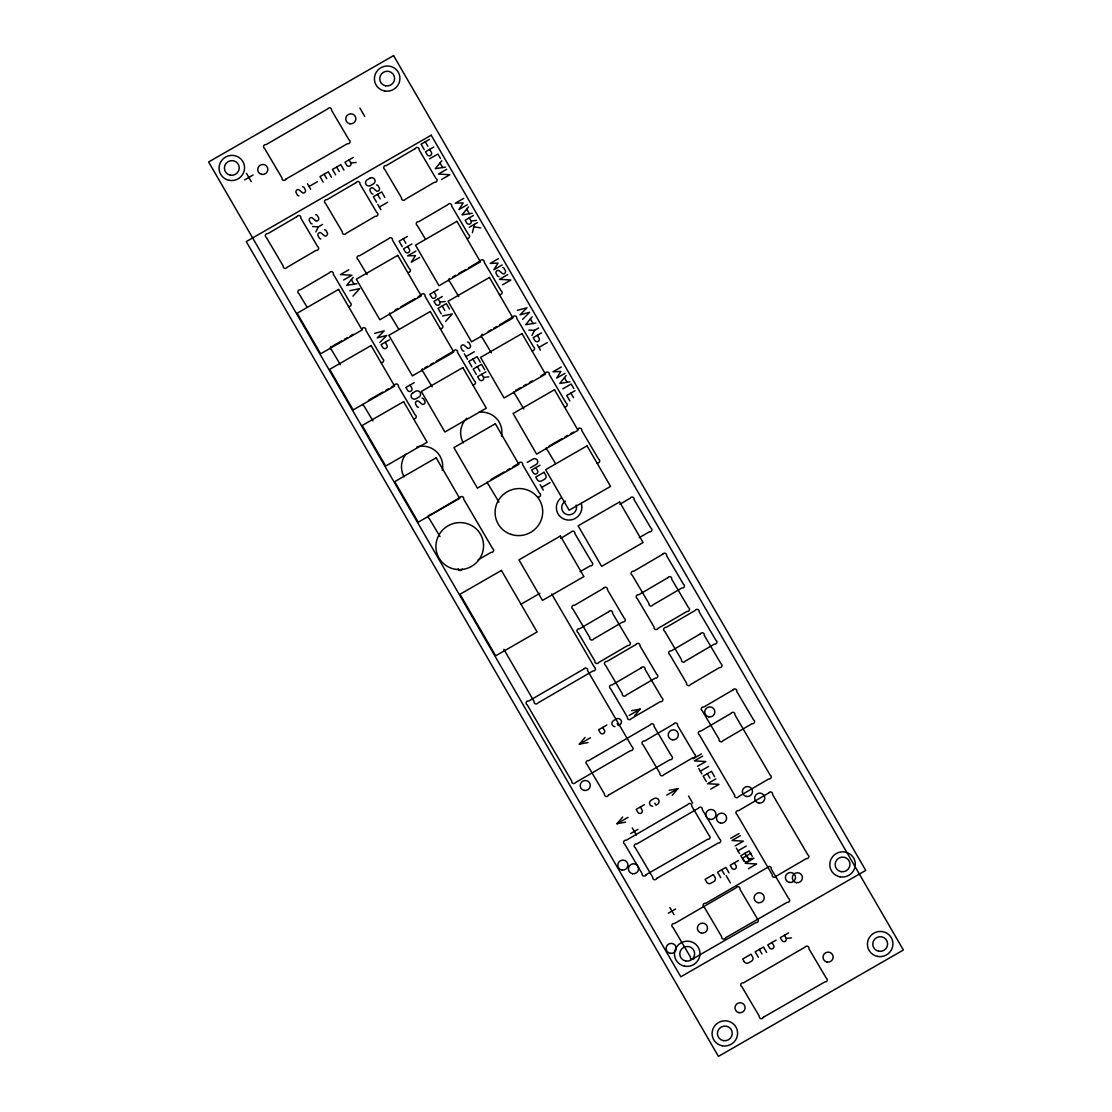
<?xml version="1.0" encoding="UTF-8"?>
<svg xmlns="http://www.w3.org/2000/svg" width="1112" height="1112" viewBox="0 0 1112 1112"><rect width="100%" height="100%" fill="white"/><g stroke="black" fill="none" stroke-linecap="round" stroke-linejoin="round"><path stroke-width="1.5" d="M472.405 232.728L474.435 224.318M361.775 329.319L361.928 328.93A2.127 2.085 -25.3 0 1 365.876 330.375L382.597 358.717A2.127 2.099 -25.3 0 1 381.082 362.623M462.258 568.955L462.105 569.33A2.141 2.099 -25.3 0 1 458.102 568.705M577.726 429.621L577.879 429.246A2.127 2.099 -25.3 0 1 581.826 430.678L598.548 459.02A2.127 2.085 -25.3 0 1 597.033 462.94M315.794 231.977L318.38 226.876L322.536 224.471M531.953 335.476L534.538 330.375L538.694 327.97M445.467 167.092L435.306 168.718L441.798 160.767M356.882 283.727L346.722 285.339L353.199 277.388M472.225 213.268L462.064 214.894L468.555 206.929M535.859 323.092L525.712 324.704L532.189 316.753M569.914 381.847L559.753 383.459L566.244 375.508M588.012 742.538L579.338 744.136L585.065 737.451M634.549 715.767L640.262 709.095L631.602 710.679M625.639 822.143L616.979 823.742L622.692 817.07M672.176 795.372L677.889 788.7L669.229 790.298M352.963 296.126L359.718 288.62L349.821 290.691M445.592 321.424L452.334 313.918L442.451 315.989M379.817 342.454L386.823 335.393L377.19 337.923L384.196 330.876L374.563 333.391M522.612 319.366L529.618 312.319L519.985 314.835L526.991 307.788L517.358 310.317M244.626 179.894L253.091 175.029M353.268 157.459L344.956 162.241L346.68 165.229A2.405 2.349 -25.3 0 0 351.017 163.269L349.112 159.85M309.08 186.51L317.393 181.715M429.413 139.389L421.087 144.185L424.242 149.62M433.819 147.006L425.493 151.788L427.23 154.776A2.405 2.349 -25.3 0 0 430.441 155.527A2.405 2.349 -25.3 0 0 431.387 152.386L429.663 149.397M429.593 158.849L437.906 154.068L440.533 158.585M379.359 207.054L387.685 202.273M446.732 169.274L438.406 174.056L449.873 174.709L441.547 179.491M463.621 198.422L455.294 203.204L463.148 202.926L458.964 209.542L467.29 204.761M348.793 269.785L340.48 274.567L351.948 275.22L343.622 280.002M407.437 236.425L399.111 241.207L402.252 246.642M411.843 244.028L403.517 248.81L405.241 251.798A2.405 2.349 -25.3 0 0 408.465 252.549A2.405 2.349 -25.3 0 0 409.411 249.408L407.673 246.419M473.49 215.45L465.163 220.232L466.887 223.22A2.405 2.349 -25.3 0 0 471.224 221.26L469.32 217.841M415.93 251.09L407.604 255.871L415.457 255.579L411.273 262.21L419.599 257.428M469.25 227.293L477.576 222.511M332.974 345.874L341.62 340.911M344.498 339.257L347.375 337.603M350.266 335.935L353.143 334.281M395.038 310.178L397.915 308.524M400.807 306.87L415.207 298.586M418.084 296.932L421.114 294.888A2.127 2.099 -25.3 0 1 425.062 296.32L441.784 324.662A2.127 2.085 -25.3 0 1 440.269 328.582M452.779 276.971L455.656 275.303M458.547 273.649L465.747 269.507M468.625 267.853L480.301 260.847A2.127 2.099 -25.3 0 1 484.234 262.279L500.956 290.621A2.127 2.085 -25.3 0 1 499.441 294.541M438.17 289.467L429.857 294.263L431.581 297.251A2.405 2.349 -25.3 0 0 434.792 298.002A2.405 2.349 -25.3 0 0 435.751 294.861L434.014 291.872M498.51 258.623L490.183 263.419L498.023 263.127L493.853 269.757L502.179 264.962M442.27 296.529L433.944 301.324L435.682 304.313A2.405 2.349 -25.3 0 0 440.005 302.353L438.1 298.933M389.395 339.841L381.068 344.623L382.806 347.611A2.405 2.349 -25.3 0 0 386.017 348.362A2.405 2.349 -25.3 0 0 386.962 345.22L385.238 342.232M507.739 274.567L499.413 279.348L510.881 280.002L502.568 284.783M368.392 400.348L382.792 392.077M385.669 390.409L388.547 388.755M391.424 387.101L394.468 385.072A2.127 2.085 -25.3 0 1 398.402 386.503L415.123 414.845A2.127 2.099 -25.3 0 1 413.608 418.765M424.687 367.975L427.564 366.307M430.455 364.653L433.332 362.998M436.21 361.344L453.64 351.031A2.127 2.099 -25.3 0 1 457.588 352.462L474.31 380.804A2.127 2.085 -25.3 0 1 472.795 384.724M488.196 331.445L491.073 329.777M493.95 328.123L496.828 326.469M499.705 324.815L512.827 316.976A2.127 2.099 -25.3 0 1 516.76 318.421L533.482 346.763A2.127 2.085 -25.3 0 1 531.981 350.669M414.206 382.667L405.894 387.449L407.617 390.437A2.405 2.349 -25.3 0 0 410.842 391.188A2.405 2.349 -25.3 0 0 411.787 388.046L410.05 385.058M465.956 356.577L474.282 351.781M412.76 392.911L415.527 391.313A3.405 3.35 -25.3 0 1 420.169 392.522A3.405 3.35 -25.3 0 1 418.89 397.109L416.11 398.708A3.392 3.322 -25.3 0 1 411.496 397.526A3.392 3.322 -25.3 0 1 412.774 392.953M541.53 332.863L533.204 337.659L534.942 340.647A2.405 2.349 -25.3 0 0 538.152 341.398A2.405 2.349 -25.3 0 0 539.098 338.243L537.374 335.254M485.93 371.881L477.604 376.676L479.341 379.651A2.405 2.349 -25.3 0 0 483.664 377.691L481.76 374.271M538.875 347.43L547.201 342.649M517.844 389.228L520.722 387.574M523.599 385.92L526.476 384.252M529.354 382.597L532.231 380.943M540.877 375.981L545.353 373.118A2.127 2.099 -25.3 0 1 549.3 374.549L566.022 402.892A2.127 2.085 -25.3 0 1 564.507 406.811M561.31 367.002L552.984 371.783L560.837 371.491L556.653 378.122L564.979 373.34M562.853 388.811L571.179 384.015L573.792 388.547M575.057 390.715L566.731 395.511L569.886 400.932M491.184 479.397L504.139 471.947M507.03 470.293L509.908 468.638M512.785 466.97L518.692 463.287A2.127 2.099 -25.3 0 1 522.64 464.719L539.362 493.061A2.127 2.085 -25.3 0 1 537.847 496.981M548.925 446.19L561.88 438.726M564.771 437.072L567.648 435.417M570.525 433.763L573.403 432.109M527.241 462.397L532.982 459.103A3.197 3.141 -25.3 0 1 537.332 460.229A3.197 3.127 -25.3 0 1 536.123 464.538L530.396 467.832M539.973 465.219L531.647 470.001L533.385 472.989A2.405 2.349 -25.3 0 0 536.596 473.754A2.405 2.349 -25.3 0 0 537.541 470.598L535.817 467.61M541.725 487.39L550.051 482.594M478.09 559.85L491.045 552.386A2.141 2.099 -25.3 0 0 492.56 548.466L463.676 499.121A2.127 2.085 -25.3 0 0 459.729 497.689L430.775 514.634A2.127 2.099 -25.3 0 0 429.969 514.606M560.726 538.375L570.97 532.203A2.127 2.099 -25.3 0 1 574.904 533.635L591.626 561.977A2.127 2.099 -25.3 0 1 590.125 565.897L580.033 571.693M619.912 504.334L630.143 498.162A2.127 2.099 -25.3 0 1 634.09 499.594L650.812 527.936A2.127 2.099 -25.3 0 1 649.297 531.856L639.219 537.652M520.722 604.372L539.932 593.322M606.888 725.01L598.562 729.792L600.299 732.78A2.405 2.349 -25.3 0 0 603.51 733.531A2.405 2.349 -25.3 0 0 604.455 730.389L602.718 727.401M579.338 744.136L590.43 737.756M629.183 715.461L640.262 709.095M693.096 758.718L701.408 753.936M702.673 756.104L694.347 760.886L705.814 761.539L697.502 766.321M700.324 771.214L708.65 766.418M644.515 804.615L636.189 809.397L637.927 812.385A2.405 2.349 -25.3 0 0 641.137 813.136A2.405 2.349 -25.3 0 0 642.083 809.995L640.359 807.006M616.979 823.742L628.058 817.362M666.811 795.08L677.889 788.7M715.892 778.914L707.566 783.71L719.033 784.349L710.721 789.131M630.671 833.569L637.968 829.371M730.723 838.323L739.049 833.541M740.3 835.71L731.974 840.505L743.455 841.145L735.129 845.926M737.965 850.819L746.277 846.037M738.493 860.479L730.181 865.261L731.904 868.25A2.405 2.349 -25.3 0 0 735.129 869.014A2.405 2.349 -25.3 0 0 736.074 865.859L734.337 862.87M750.975 853.279L742.649 858.061L744.373 861.049A2.405 2.349 -25.3 0 0 748.71 859.089L746.805 855.67M753.519 858.52L745.207 863.315L756.674 863.954L748.348 868.75M668.298 913.188L675.609 908.977M776.134 940.085L767.808 944.88L769.546 947.869A2.405 2.349 -25.3 0 0 772.757 948.619A2.405 2.349 -25.3 0 0 773.702 945.464L771.964 942.489M788.603 932.885L780.276 937.68L782.014 940.655A2.405 2.349 -25.3 0 0 786.337 938.695L784.447 935.275M350.947 163.019L356.16 162.435M471.154 221.01L476.367 220.426M439.949 302.103L445.147 301.519M483.595 377.441L488.807 376.857M748.64 858.839L753.853 858.255M786.281 938.445L791.48 937.861M312.639 226.542L318.38 226.876M528.798 330.055L534.538 330.375M473.851 226.709L480.718 227.932M315.474 220.579L312.528 218.049A1.946 1.904 -25.3 0 0 310.262 217.841L309.456 218.716A2.849 2.794 -25.3 0 0 309.275 220.523L310.651 223.109A2.53 2.488 -25.3 0 0 312.208 223.901M440.005 162.991L442.632 167.523M466.762 209.167L469.389 213.699M530.41 318.991L533.023 323.509M564.451 377.746L567.078 382.264M425.257 141.794L427.87 146.311M570.901 393.106L573.514 397.637M537.304 344.72L540.446 350.141M359.899 108.072L364.708 116.357M425.423 239.08L417.306 225.583A2.141 2.099 -25.3 0 1 418.807 221.663L447.761 204.719A2.127 2.099 -25.3 0 1 451.708 206.151L468.43 234.493A2.127 2.085 -25.3 0 1 466.915 238.413M458.811 296.695L449.832 281.711A2.141 2.099 -25.3 0 1 449.123 278.584M491.337 352.824L482.358 337.839A2.141 2.099 -25.3 0 1 481.287 335.435M523.863 408.966L514.884 393.982A2.141 2.099 -25.3 0 1 513.744 391.966M555.527 463.607L547.41 450.11A2.141 2.099 -25.3 0 1 546.339 447.705M384.849 197.38L381.708 191.945L373.382 196.727L376.537 202.162M449.512 309.025L446.357 303.59L438.031 308.385L441.186 313.82M480.259 362.109L477.117 356.674L468.791 361.456L471.933 366.89M484.665 369.712L481.524 364.277L473.198 369.059L476.339 374.494M377.552 194.336L380.165 198.867M403.267 238.816L405.894 243.333M442.201 305.995L444.828 310.512M472.947 359.065L475.575 363.596M477.354 366.668L479.981 371.2M714.627 776.746L711.485 771.311L703.159 776.106L706.315 781.527M377.788 204.344L380.943 209.765M464.385 353.852L467.526 359.287M540.154 484.665L543.295 490.1M707.329 773.702L709.942 778.233M752.268 856.351L749.113 850.916L740.801 855.712L743.942 861.147M698.753 768.489L701.908 773.924M744.957 853.321L747.584 857.838M343.942 170.066L340.786 164.645L332.46 169.427L335.615 174.862M736.38 848.108L739.536 853.529M336.63 167.036L339.257 171.554M331.459 177.253L328.304 171.818L319.978 176.613L323.133 182.034M688.55 796.039L692.693 803.184M324.148 174.209L326.761 178.74M729.013 872.837L725.872 867.416L717.546 872.197L720.701 877.632M726.178 875.644L730.32 882.803M721.716 869.806L724.329 874.338M766.654 952.456L763.499 947.021L755.173 951.802L758.328 957.237M759.343 949.412L761.97 953.943M367.099 274.608L358.12 259.624A2.127 2.099 -25.3 0 1 359.635 255.704L388.588 238.76A2.127 2.099 -25.3 0 1 392.522 240.192L409.244 268.534A2.127 2.085 -25.3 0 1 407.743 272.454M398.763 329.263L390.646 315.752A2.127 2.099 -25.3 0 1 389.728 312.972M432.151 386.879L423.172 371.881A2.127 2.099 -25.3 0 1 422.477 368.753M498.94 502.11L488.237 484.151A2.127 2.099 -25.3 0 1 487.098 482.135M551.663 593.961L594.364 667.117A2.141 2.099 -25.3 0 1 592.849 671.036L538.013 702.881A2.141 2.099 -25.3 0 1 534.066 701.45L503.833 649.283M307.496 183.786L310.651 189.221M617.16 723.592L618.314 725.58L619.704 724.788A3.405 3.35 -25.3 0 0 620.982 720.187A3.405 3.35 -25.3 0 0 616.34 718.991L613.574 720.59A3.294 3.225 -25.3 0 0 614.992 726.65M351.42 279.626L354.047 284.158M654.787 803.198L655.941 805.185L657.331 804.393A3.405 3.35 -25.3 0 0 658.61 799.792A3.405 3.35 -25.3 0 0 653.981 798.597L651.201 800.195A3.294 3.225 -25.3 0 0 652.619 806.256M744.317 961.797L742.691 958.989L751.017 954.207L752.643 957.015A3.086 3.03 -25.3 0 1 751.49 961.171L748.612 962.825A3.225 3.155 -25.3 0 1 744.317 961.797M632.241 827.898L636.398 835.042M246.461 173.319L251.256 181.603M669.883 907.503L674.025 914.662M307.065 307.176L298.947 293.665A2.127 2.099 -25.3 0 1 300.448 289.745L329.402 272.801A2.127 2.085 -25.3 0 1 333.35 274.233L350.071 302.575A2.127 2.099 -25.3 0 1 348.556 306.495M340.453 364.792L331.473 349.793A2.127 2.099 -25.3 0 1 330.403 347.389M372.979 420.92L363.999 405.936A2.127 2.099 -25.3 0 1 362.859 404.323M440.005 536.596L429.26 518.553A2.127 2.099 -25.3 0 1 428.565 515.426M463.954 351.197A2.53 2.488 -25.3 0 1 462.383 350.419L461.007 347.82A2.849 2.794 -25.3 0 1 461.202 346.027L462.008 345.151A1.946 1.904 -25.3 0 1 464.26 345.345L467.207 347.889A1.946 1.904 -25.3 0 0 469.459 348.084L470.279 347.208A2.863 2.808 -25.3 0 0 470.459 345.415L469.083 342.816A2.53 2.488 -25.3 0 0 467.513 342.037M315.474 220.579A1.946 1.904 -25.3 0 0 317.726 220.774L318.532 219.898A2.863 2.808 -25.3 0 0 318.727 218.105L317.351 215.519A2.53 2.488 -25.3 0 0 315.78 214.727M498.996 276.693A2.53 2.488 -25.3 0 1 497.425 275.915L496.049 273.33A2.849 2.794 -25.3 0 1 496.23 271.523L497.05 270.647A1.946 1.904 -25.3 0 1 499.288 270.855L502.249 273.385A1.946 1.904 -25.3 0 0 504.5 273.58L505.307 272.704A2.863 2.808 -25.3 0 0 505.501 270.911L504.125 268.312A2.53 2.488 -25.3 0 0 502.554 267.533M298.961 195.865A2.53 2.488 -25.3 0 1 297.404 195.086L296.028 192.487A2.849 2.794 -25.3 0 1 296.209 190.694L297.015 189.818A1.946 1.904 -25.3 0 1 299.267 190.013L302.228 192.557A1.946 1.904 -25.3 0 0 304.479 192.751L305.286 191.876A2.863 2.808 -25.3 0 0 305.48 190.082L304.104 187.483A2.53 2.488 -25.3 0 0 302.534 186.705M418.473 407.256A2.53 2.488 -25.3 0 1 416.903 406.464L415.527 403.878A2.849 2.794 -25.3 0 1 415.721 402.071L416.527 401.196A1.946 1.904 -25.3 0 1 418.779 401.404L421.726 403.934A1.946 1.904 -25.3 0 0 423.978 404.129L424.784 403.253A2.863 2.808 -25.3 0 0 424.979 401.46L423.602 398.86A2.53 2.488 -25.3 0 0 422.032 398.082M324.482 229.753A2.53 2.488 -25.3 0 1 326.052 230.545L327.428 233.131A2.863 2.808 -25.3 0 1 327.234 234.924L326.428 235.814A1.946 1.904 -25.3 0 1 324.19 235.605L321.229 233.075A1.946 1.904 -25.3 0 0 318.977 232.867L318.171 233.742A2.849 2.794 -25.3 0 0 317.976 235.549L319.352 238.135A2.53 2.488 -25.3 0 0 320.923 238.927M515.593 390.02A2.141 2.099 -25.3 0 1 516.399 390.062M372.951 194.086A2.53 2.488 -25.3 0 1 371.394 193.293L370.018 190.708A2.849 2.794 -25.3 0 1 370.199 188.901L371.005 188.025A1.946 1.904 -25.3 0 1 373.257 188.234L376.217 190.764A1.946 1.904 -25.3 0 0 378.469 190.972L379.275 190.082A2.863 2.808 -25.3 0 0 379.47 188.289L378.094 185.704A2.53 2.488 -25.3 0 0 376.523 184.912M330.764 346.666A2.127 2.099 -25.3 0 1 331.056 346.36M416.903 446.885A20.697 20.294 -25.3 0 1 442.284 470.348M404.156 476.839A20.697 20.294 -25.3 0 1 405.824 454.238M478.73 412.302A20.697 20.294 -25.3 0 1 501.47 436.293M463.329 442.798A20.697 20.294 -25.3 0 1 466.804 418.182M581.228 503.333A12.802 12.552 -25.3 0 1 574.682 518.734A12.802 12.552 -25.3 0 1 558.46 514.564A12.802 12.552 -25.3 0 1 560.782 498.065M576.183 505.07A7.464 7.325 -25.3 0 1 571.915 514.244A7.464 7.325 -25.3 0 1 562.422 510.783A7.464 7.325 -25.3 0 1 565.452 501.137M481.941 334.406A2.141 2.099 -25.3 0 1 482.288 334.156M286.076 178.99L285.923 179.366A2.141 2.099 -25.3 0 1 281.989 177.934L264.628 148.508A2.127 2.099 -25.3 0 1 266.143 144.588L327.651 108.92A2.127 2.099 -25.3 0 1 331.584 110.352L348.946 139.778A2.127 2.085 -25.3 0 1 347.43 143.698L286.076 178.99M296.876 216.673L267.922 233.617A2.127 2.099 -25.3 0 0 266.407 237.537L283.129 265.879A2.141 2.099 -25.3 0 0 287.077 267.311L316.03 250.367A2.127 2.099 -25.3 0 0 317.545 246.447L300.824 218.105A2.127 2.085 -25.3 0 0 296.876 216.673M356.062 182.632L327.109 199.576A2.127 2.099 -25.3 0 0 325.594 203.496L342.315 231.838A2.141 2.099 -25.3 0 0 346.263 233.27L375.217 216.326A2.127 2.085 -25.3 0 0 376.718 212.406L359.996 184.064A2.127 2.099 -25.3 0 0 356.062 182.632M415.235 148.591L386.281 165.535A2.141 2.099 -25.3 0 0 384.78 169.455L401.488 197.797A2.141 2.099 -25.3 0 0 405.435 199.229L434.389 182.285A2.127 2.085 -25.3 0 0 435.904 178.365L419.182 150.023A2.127 2.099 -25.3 0 0 415.235 148.591M603.496 588.331L574.543 605.275A2.127 2.085 -25.3 0 0 573.027 609.195L589.749 637.537A2.141 2.099 -25.3 0 0 593.697 638.969L622.65 622.025A2.127 2.099 -25.3 0 0 624.166 618.105L607.444 589.763A2.127 2.099 -25.3 0 0 603.496 588.331M583.633 669.146L528.784 700.991A2.127 2.085 -25.3 0 0 527.269 704.911L571.693 781.055A2.141 2.099 -25.3 0 0 575.641 782.487L630.49 750.642A2.141 2.099 -25.3 0 0 631.991 746.722L587.567 670.592A2.127 2.085 -25.3 0 0 583.633 669.146M608.598 611.808L579.644 628.753A2.127 2.085 -25.3 0 0 578.129 632.672L594.85 661.014A2.141 2.099 -25.3 0 0 598.798 662.446L627.752 645.502A2.127 2.099 -25.3 0 0 629.267 641.582L612.545 613.254A2.127 2.099 -25.3 0 0 608.598 611.808M662.669 554.29L633.729 571.234A2.127 2.099 -25.3 0 0 632.214 575.154L648.935 603.496A2.127 2.099 -25.3 0 0 652.883 604.928L681.823 587.984A2.127 2.099 -25.3 0 0 683.338 584.064L666.616 555.722A2.127 2.099 -25.3 0 0 662.669 554.29M636.022 644.473L607.069 661.418A2.127 2.085 -25.3 0 0 605.553 665.323L622.275 693.666A2.141 2.099 -25.3 0 0 626.223 695.111L655.177 678.167A2.127 2.099 -25.3 0 0 656.692 674.247L639.97 645.905A2.127 2.099 -25.3 0 0 636.022 644.473M667.784 577.767L638.83 594.712A2.127 2.099 -25.3 0 0 637.315 598.631L654.037 626.973A2.127 2.099 -25.3 0 0 657.984 628.405L686.938 611.461A2.127 2.099 -25.3 0 0 688.439 607.541L671.717 579.199A2.127 2.099 -25.3 0 0 667.77 577.767M641.124 667.951L612.17 684.895A2.127 2.085 -25.3 0 0 610.669 688.801L627.376 717.143A2.141 2.099 -25.3 0 0 631.324 718.588L660.278 701.644A2.127 2.099 -25.3 0 0 661.793 697.724L645.071 669.382A2.127 2.099 -25.3 0 0 641.124 667.951M608.556 795.038L608.403 795.414A2.141 2.099 -25.3 0 1 604.455 793.982L587.108 764.542A2.127 2.085 -25.3 0 1 588.623 760.636L650.117 724.968A2.127 2.085 -25.3 0 1 654.064 726.4L671.412 755.826A2.141 2.099 -25.3 0 1 669.897 759.746L608.556 795.038M695.208 610.418L666.255 627.363A2.127 2.099 -25.3 0 0 664.74 631.282L681.461 659.625A2.127 2.099 -25.3 0 0 685.409 661.056L714.363 644.112A2.127 2.099 -25.3 0 0 715.864 640.192L699.142 611.864A2.127 2.099 -25.3 0 0 695.208 610.418M700.31 633.896L671.356 650.84A2.127 2.099 -25.3 0 0 669.841 654.76L686.563 683.102A2.127 2.099 -25.3 0 0 690.51 684.547L719.464 667.589A2.127 2.099 -25.3 0 0 720.965 663.683L704.257 635.341A2.127 2.099 -25.3 0 0 700.31 633.896M673.65 724.079L644.696 741.023A2.127 2.085 -25.3 0 0 643.195 744.943L659.902 773.285A2.141 2.099 -25.3 0 0 663.85 774.716L692.804 757.772A2.127 2.099 -25.3 0 0 694.319 753.853L677.597 725.51A2.127 2.099 -25.3 0 0 673.65 724.079M646.183 874.644L646.03 875.019A2.141 2.099 -25.3 0 1 642.083 873.587L624.735 844.161A2.127 2.085 -25.3 0 1 626.251 840.241L687.758 804.574A2.127 2.085 -25.3 0 1 691.692 806.005L709.039 835.432A2.141 2.099 -25.3 0 1 707.538 839.351L646.183 874.644M732.836 690.038L703.882 706.982A2.127 2.099 -25.3 0 0 702.367 710.902L719.089 739.244A2.127 2.099 -25.3 0 0 723.036 740.675L751.99 723.731A2.127 2.099 -25.3 0 0 753.505 719.812L736.783 691.469A2.127 2.099 -25.3 0 0 732.836 690.038M656.817 878.327L656.664 878.702A2.141 2.099 -25.3 0 1 652.73 877.271L635.369 847.844A2.127 2.085 -25.3 0 1 636.884 843.925L698.392 808.257A2.127 2.085 -25.3 0 1 702.325 809.689L719.686 839.115A2.141 2.099 -25.3 0 1 718.171 843.035L656.817 878.327M730.987 713.445L700.921 731.029A2.127 2.099 -25.3 0 0 699.42 734.949L734.601 795.163A2.127 2.099 -25.3 0 0 738.549 796.595L768.614 779.012A2.127 2.099 -25.3 0 0 770.116 775.092L734.935 714.877A2.127 2.099 -25.3 0 0 730.987 713.445M694.458 957.932L694.305 958.308A2.141 2.099 -25.3 0 1 690.357 956.876L673.01 927.45A2.127 2.085 -25.3 0 1 674.511 923.53L736.019 887.862A2.127 2.085 -25.3 0 1 739.966 889.294L757.314 918.721A2.141 2.099 -25.3 0 1 755.799 922.64L694.458 957.932M768.614 793.064L738.563 810.648A2.127 2.099 -25.3 0 0 737.047 814.568L772.228 874.769A2.127 2.099 -25.3 0 0 776.176 876.2L806.242 858.617A2.127 2.099 -25.3 0 0 807.757 854.697L772.562 794.496A2.127 2.099 -25.3 0 0 768.614 793.064M725.733 937.666L725.58 938.041A2.141 2.099 -25.3 0 1 721.632 936.61L704.285 907.183A2.127 2.085 -25.3 0 1 705.8 903.264L767.294 867.596A2.127 2.099 -25.3 0 1 771.241 869.028L788.589 898.454A2.127 2.099 -25.3 0 1 787.087 902.374L725.733 937.666M763.36 1017.271L763.207 1017.661A2.141 2.099 -25.3 0 1 759.274 1016.215L741.912 986.789A2.127 2.085 -25.3 0 1 743.428 982.869L804.935 947.202A2.127 2.099 -25.3 0 1 808.869 948.633L826.23 978.073A2.127 2.099 -25.3 0 1 824.715 981.979L763.36 1017.271M393.565 55.6L208.625 161.991L680.808 976.795L865.748 870.404L393.565 55.6M431.192 135.205L246.252 241.596L718.435 1056.4L903.375 950.009L431.192 135.205M370.018 178.156L367.238 179.741A3.405 3.35 -25.3 0 0 365.959 184.342A3.405 3.35 -25.3 0 0 370.602 185.537L373.368 183.939A3.419 3.35 -25.3 0 0 374.647 179.352A3.419 3.35 -25.3 0 0 370.018 178.156M338.576 289.412L297.14 313.236L320.645 353.797L362.081 329.972L338.576 289.412M397.748 255.371L356.327 279.195L379.831 319.756L421.253 295.917L397.748 255.371M456.935 221.316L415.499 245.154L439.004 285.714L480.44 261.876L456.935 221.316M371.102 345.54L329.666 369.365L353.171 409.925L394.607 386.1L371.102 345.54M430.274 311.499L388.852 335.324L412.357 375.884L453.779 352.059L430.274 311.499M489.461 277.458L448.039 301.282L471.544 341.843L512.966 318.018L489.461 277.458M403.628 401.668L362.192 425.493L385.697 466.053L427.133 442.228L403.628 401.668M462.814 367.627L421.378 391.452L444.883 432.012L486.305 408.187L462.814 367.627M521.987 333.586L480.565 357.411L504.07 397.971L545.492 374.146L521.987 333.586M436.154 457.796L394.732 481.635L418.237 522.195L459.659 498.357L436.154 457.796M495.34 423.755L453.904 447.594L477.409 488.154L518.845 464.316L495.34 423.755M554.513 389.714L513.091 413.539L536.596 454.099L578.018 430.274L554.513 389.714M587.053 445.842L545.617 469.681L569.122 510.227L610.558 486.403L587.053 445.842M544.074 472.28L535.748 477.062L537.374 479.87A3.211 3.155 -25.3 0 0 541.669 480.898L544.532 479.258A3.086 3.03 -25.3 0 0 545.7 475.088L544.074 472.28M560.392 536.012L518.957 559.85L542.461 600.41L583.897 576.572L560.392 536.012M619.579 501.971L578.143 525.809L601.648 566.369L643.083 542.531L619.579 501.971M501.415 570.428L459.993 594.253L495.674 655.816L537.096 631.991L501.415 570.428M713.39 874.588L705.064 879.383L706.69 882.191A3.225 3.155 -25.3 0 0 710.985 883.22L713.862 881.566A3.086 3.03 -25.3 0 0 715.016 877.41L713.39 874.588M621.844 870.043A5.101 5.004 -25.3 0 0 627.696 863.468A5.101 5.004 -25.3 0 0 619.078 861.828A5.101 5.004 -25.3 0 0 621.844 870.043M709.873 819.405A5.101 5.004 -25.3 0 0 715.725 812.83A5.101 5.004 -25.3 0 0 707.107 811.19A5.101 5.004 -25.3 0 0 709.873 819.405M739.021 1012.684A5.101 5.004 -25.3 0 0 744.887 1006.096A5.101 5.004 -25.3 0 0 736.255 1004.47A5.101 5.004 -25.3 0 0 739.021 1012.684M827.064 962.047A5.101 5.004 -25.3 0 0 832.916 955.458A5.101 5.004 -25.3 0 0 824.298 953.832A5.101 5.004 -25.3 0 0 827.064 962.047M670.119 953.332A5.101 5.004 -25.3 0 0 675.971 946.757A5.101 5.004 -25.3 0 0 667.353 945.13A5.101 5.004 -25.3 0 0 670.119 953.332M758.148 902.694A5.101 5.004 -25.3 0 0 764 896.119A5.101 5.004 -25.3 0 0 755.382 894.493A5.101 5.004 -25.3 0 0 758.148 902.694M746.402 796.47A5.101 5.004 -25.3 0 0 752.254 789.881A5.101 5.004 -25.3 0 0 743.636 788.255A5.101 5.004 -25.3 0 0 746.402 796.47M796.345 882.65A5.101 5.004 -25.3 0 0 802.197 876.075A5.101 5.004 -25.3 0 0 793.579 874.449A5.101 5.004 -25.3 0 0 796.345 882.65M722.258 1045.78A12.802 12.552 -25.3 0 0 736.95 1029.267A12.802 12.552 -25.3 0 0 715.308 1025.167A12.802 12.552 -25.3 0 0 722.258 1045.78M723.328 1040.623A7.464 7.325 -25.3 0 0 731.904 1030.991A7.464 7.325 -25.3 0 0 719.283 1028.6A7.464 7.325 -25.3 0 0 723.328 1040.623M877.604 956.417A12.802 12.552 -25.3 0 0 892.297 939.904A12.802 12.552 -25.3 0 0 870.654 935.804A12.802 12.552 -25.3 0 0 877.604 956.417M878.675 951.26A7.464 7.325 -25.3 0 0 887.251 941.628A7.464 7.325 -25.3 0 0 874.63 939.237A7.464 7.325 -25.3 0 0 878.675 951.26M632.478 873.726A5.101 5.004 -25.3 0 0 638.33 867.151A5.101 5.004 -25.3 0 0 629.712 865.511A5.101 5.004 -25.3 0 0 632.478 873.726M720.52 823.088A5.101 5.004 -25.3 0 0 726.372 816.514A5.101 5.004 -25.3 0 0 717.754 814.874A5.101 5.004 -25.3 0 0 720.52 823.088M708.761 716.865A5.101 5.004 -25.3 0 0 714.613 710.276A5.101 5.004 -25.3 0 0 705.995 708.65A5.101 5.004 -25.3 0 0 708.761 716.865M758.718 803.045A5.101 5.004 -25.3 0 0 764.569 796.47A5.101 5.004 -25.3 0 0 755.952 794.83A5.101 5.004 -25.3 0 0 758.718 803.045M229.225 180.339A12.802 12.552 -25.3 0 0 243.917 163.825A12.802 12.552 -25.3 0 0 222.289 159.725A12.802 12.552 -25.3 0 0 229.225 180.339M230.309 175.182A7.464 7.325 -25.3 0 0 238.871 165.549A7.464 7.325 -25.3 0 0 226.25 163.158A7.464 7.325 -25.3 0 0 230.309 175.182M684.631 966.175A12.802 12.552 -25.3 0 0 699.323 949.648A12.802 12.552 -25.3 0 0 677.681 945.561A12.802 12.552 -25.3 0 0 684.631 966.175M685.701 961.018A7.464 7.325 -25.3 0 0 694.277 951.385A7.464 7.325 -25.3 0 0 681.642 948.995A7.464 7.325 -25.3 0 0 685.701 961.018M839.977 876.812A12.802 12.552 -25.3 0 0 854.669 860.285A12.802 12.552 -25.3 0 0 833.027 856.198A12.802 12.552 -25.3 0 0 839.977 876.812M841.047 871.655A7.464 7.325 -25.3 0 0 849.624 862.022A7.464 7.325 -25.3 0 0 837.002 859.632A7.464 7.325 -25.3 0 0 841.047 871.655M384.585 90.975A12.802 12.552 -25.3 0 0 399.277 74.448A12.802 12.552 -25.3 0 0 377.635 70.362A12.802 12.552 -25.3 0 0 384.585 90.975M385.655 85.819A7.464 7.325 -25.3 0 0 394.232 76.186A7.464 7.325 -25.3 0 0 381.597 73.795A7.464 7.325 -25.3 0 0 385.655 85.819M261.737 174.389A5.101 5.004 -25.3 0 0 267.589 167.815A5.101 5.004 -25.3 0 0 258.971 166.188A5.101 5.004 -25.3 0 0 261.737 174.389M349.766 123.752A5.101 5.004 -25.3 0 0 355.631 117.177A5.101 5.004 -25.3 0 0 347 115.551A5.101 5.004 -25.3 0 0 349.766 123.752M584.217 790.437A5.101 5.004 -25.3 0 0 590.069 783.863A5.101 5.004 -25.3 0 0 581.451 782.222A5.101 5.004 -25.3 0 0 584.217 790.437M672.246 739.8A5.101 5.004 -25.3 0 0 678.098 733.211A5.101 5.004 -25.3 0 0 669.48 731.585A5.101 5.004 -25.3 0 0 672.246 739.8M701.394 933.065A5.101 5.004 -25.3 0 0 707.246 926.491A5.101 5.004 -25.3 0 0 698.628 924.864A5.101 5.004 -25.3 0 0 701.394 933.065M789.423 882.428A5.101 5.004 -25.3 0 0 795.275 875.853A5.101 5.004 -25.3 0 0 786.657 874.227A5.101 5.004 -25.3 0 0 789.423 882.428M456.073 569.413A23.894 23.435 -25.3 0 0 481.941 537.291A23.894 23.435 -25.3 0 0 441.172 531.661A23.894 23.435 -25.3 0 0 456.073 569.413M510.908 534.358A23.894 23.435 -25.3 0 0 542.322 507.489A23.894 23.435 -25.3 0 0 503.472 494.395A23.894 23.435 -25.3 0 0 510.908 534.358"/></g></svg>
